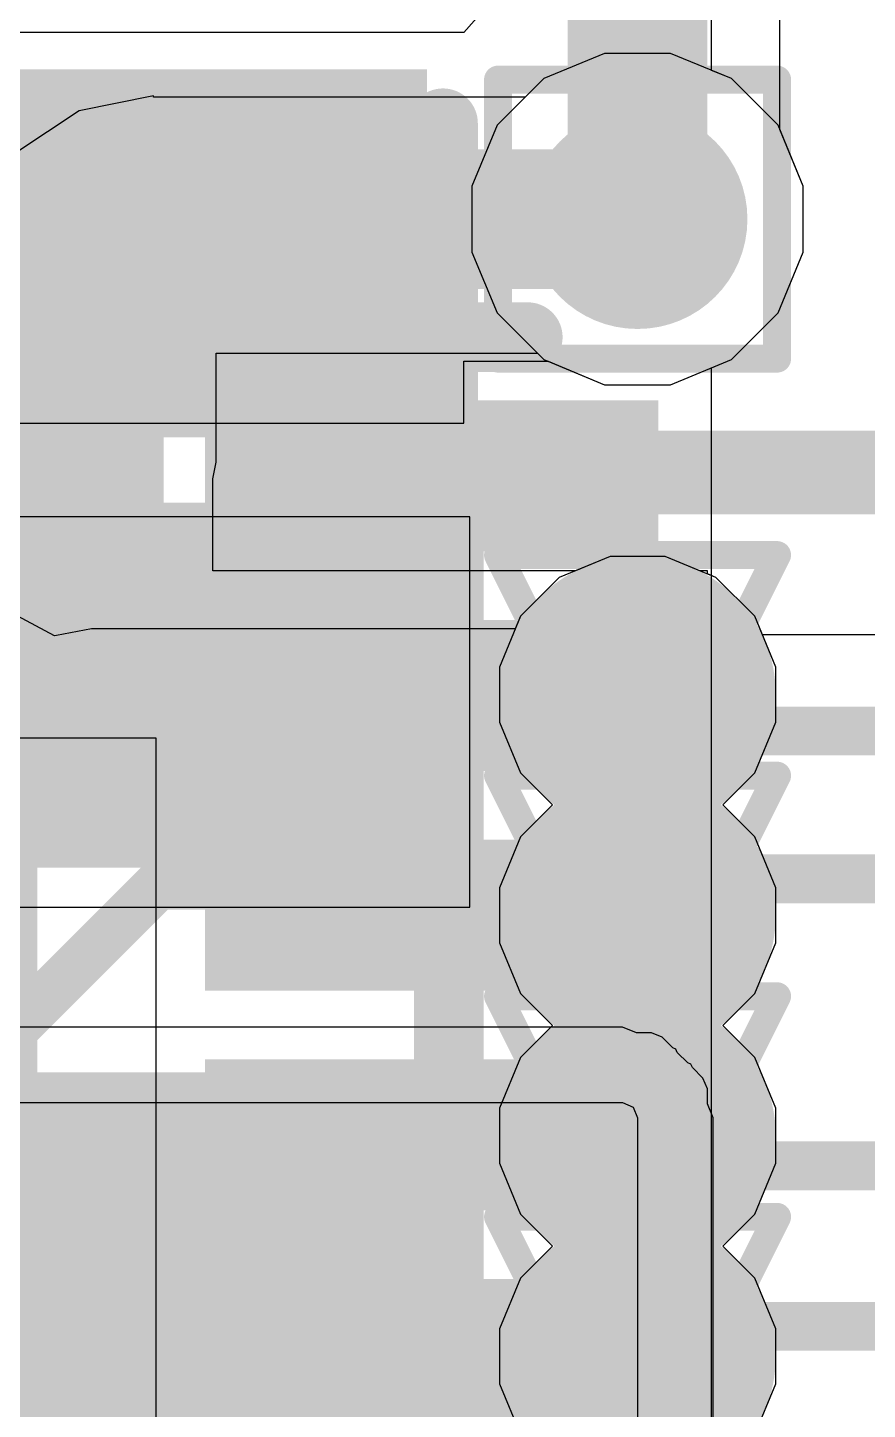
# Model space of a CAD drawing. Header units: inches. Extents: x -6 to 283, y -12 to 154.
# Drawn here: x 65.174 to 66.702, y -8.949 to -6.434 of the extents above; entities that cross this region are included whole.
import ezdxf

# ---------------------------------------------------------------- set-up
doc = ezdxf.new("R2010")
doc.units = ezdxf.units.IN
for name, color, linetype in [('Bottom Layer', 5, 'Continuous'), ('Bottom Overlay', 54, 'Continuous'), ('Bottom Paste', 16, 'Continuous'), ('Bottom Solder', 6, 'Continuous'), ('Drill Drawing', 1, 'Continuous'), ('GND-1', 16, 'Continuous'), ('GND-2', 90, 'Continuous'), ('GND-3', 216, 'Continuous'), ('GND-4', 54, 'Continuous'), ('PWR-1', 156, 'Continuous'), ('PWR-2', 130, 'Continuous'), ('Signal L1', 76, 'Continuous'), ('Signal L2', 6, 'Continuous'), ('Top Layer', 1, 'Continuous'), ('Top Overlay', 2, 'Continuous'), ('Top Paste', 8, 'Continuous'), ('Top Solder', 216, 'Continuous'), ('Via Holes', 16, 'Continuous')]:
    doc.layers.add(name, color=color, linetype=linetype)

# ---------------------------------------------------------------- blocks, each defined once
blk = doc.blocks.new('24_UQFN__4_2__B_7')
at = {"layer": 'Bottom Layer'}
for points in [[(0.3, 2.2), (0.3, 1.45), (0.1, 1.45), (0.1, 2.2)], [(0.45, 1.9), (1.2, 1.9), (1.2, 1.7), (0.45, 1.7)], [(0.45, 1.5), (1.2, 1.5), (1.2, 1.3), (0.45, 1.3)], [(0.45, 1.1), (1.2, 1.1), (1.2, 0.9), (0.45, 0.9)], [(0.45, 0.7), (1.2, 0.7), (1.2, 0.5), (0.45, 0.5)], [(0.45, 0.3), (1.2, 0.3), (1.2, 0.1), (0.45, 0.1)]]:
    blk.add_hatch(color=5, dxfattribs=at).paths.add_polyline_path(points)
at = {"layer": 'Bottom Paste'}
for points in [[(0.3, 2.2), (0.3, 1.45), (0.1, 1.45), (0.1, 2.2)], [(0.45, 1.9), (1.2, 1.9), (1.2, 1.7), (0.45, 1.7)], [(0.45, 1.5), (1.2, 1.5), (1.2, 1.3), (0.45, 1.3)], [(0.45, 1.1), (1.2, 1.1), (1.2, 0.9), (0.45, 0.9)], [(0.45, 0.7), (1.2, 0.7), (1.2, 0.5), (0.45, 0.5)], [(0.45, 0.3), (1.2, 0.3), (1.2, 0.1), (0.45, 0.1)]]:
    blk.add_hatch(color=16, dxfattribs=at).paths.add_polyline_path(points)
at = {"layer": 'Bottom Solder'}
for points in [[(0.3375, 2.2375), (0.3375, 1.4125), (0.0625, 1.4125), (0.0625, 2.2375)], [(0.4125, 1.9375), (1.2375, 1.9375), (1.2375, 1.6625), (0.4125, 1.6625)], [(0.4125, 1.5375), (1.2375, 1.5375), (1.2375, 1.2625), (0.4125, 1.2625)], [(0.4125, 1.1375), (1.2375, 1.1375), (1.2375, 0.8625), (0.4125, 0.8625)], [(0.4125, 0.7375), (1.2375, 0.7375), (1.2375, 0.4625), (0.4125, 0.4625)], [(0.4125, 0.3375), (1.2375, 0.3375), (1.2375, 0.0625), (0.4125, 0.0625)]]:
    blk.add_hatch(color=6, dxfattribs=at).paths.add_polyline_path(points)
at = {"layer": 'Bottom Overlay'}
blk.add_lwpolyline([(0.63, 2.0522, 0.127, 0.127, 0), (1, 2.0522, 0.127, 0.127, 0)], format="xyseb", dxfattribs=at)
for points in [[(0.5982, 2.0522, 0.0635, 0.0635, 1), (0.6617, 2.0522, 0.0635, 0.0635, 1)], [(0.9683, 2.0522, 0.0635, 0.0635, 1), (1.0318, 2.0522, 0.0635, 0.0635, 1)]]:
    blk.add_lwpolyline(points, format="xyseb", close=True, dxfattribs=at)
blk = doc.blocks.new('R___0402_117')
at = {"layer": 'Top Layer'}
for points in [[(-0.6985, -0.3175), (-0.6985, 0.3175), (-0.2413, 0.3175), (-0.2413, -0.3175)], [(0.2413, -0.3175), (0.2413, 0.3175), (0.6985, 0.3175), (0.6985, -0.3175)]]:
    blk.add_hatch(color=1, dxfattribs=at).paths.add_polyline_path(points)
at = {"layer": 'Top Paste'}
for points in [[(-0.6985, -0.3175), (-0.6985, 0.3175), (-0.2413, 0.3175), (-0.2413, -0.3175)], [(0.2413, -0.3175), (0.2413, 0.3175), (0.6985, 0.3175), (0.6985, -0.3175)]]:
    blk.add_hatch(color=8, dxfattribs=at).paths.add_polyline_path(points)
at = {"layer": 'Top Solder'}
for points in [[(-0.7535, -0.3725), (-0.7535, 0.3725), (-0.1863, 0.3725), (-0.1863, -0.3725)], [(0.1863, -0.3725), (0.1863, 0.3725), (0.7535, 0.3725), (0.7535, -0.3725)]]:
    blk.add_hatch(color=216, dxfattribs=at).paths.add_polyline_path(points)
at = {"layer": 'Top Overlay'}
for points in [[(-0.7874, -0.4064, 0.127, 0.127, 0), (-0.7874, 0.4064, 0.127, 0.127, 0)], [(0.7874, 0.4064, 0.127, 0.127, 0), (-0.7874, 0.4064, 0.127, 0.127, 0)], [(0.7874, -0.4064, 0.127, 0.127, 0), (0.7874, 0.4064, 0.127, 0.127, 0)], [(0.7874, -0.4064, 0.127, 0.127, 0), (-0.7874, -0.4064, 0.127, 0.127, 0)], [(0.8128, -0.4318, 0.00323, 0.00323, 0), (-0.8128, -0.4318, 0.00323, 0.00323, 0)]]:
    blk.add_lwpolyline(points, format="xyseb", dxfattribs=at)
for points in [[(-0.8191, 0.4064, 0.0635, 0.0635, 1), (-0.7556, 0.4064, 0.0635, 0.0635, 1)], [(-0.8191, 0.4064, 0.0635, 0.0635, 1), (-0.7556, 0.4064, 0.0635, 0.0635, 1)], [(0.7556, 0.4064, 0.0635, 0.0635, 1), (0.8191, 0.4064, 0.0635, 0.0635, 1)], [(0.7556, 0.4064, 0.0635, 0.0635, 1), (0.8191, 0.4064, 0.0635, 0.0635, 1)], [(-0.8191, -0.4064, 0.0635, 0.0635, 1), (-0.7556, -0.4064, 0.0635, 0.0635, 1)], [(-0.8191, -0.4064, 0.0635, 0.0635, 1), (-0.7556, -0.4064, 0.0635, 0.0635, 1)], [(0.7556, -0.4064, 0.0635, 0.0635, 1), (0.8191, -0.4064, 0.0635, 0.0635, 1)], [(0.7556, -0.4064, 0.0635, 0.0635, 1), (0.8191, -0.4064, 0.0635, 0.0635, 1)], [(-0.8136, -0.4318, 0.00161, 0.00161, 1), (-0.812, -0.4318, 0.00161, 0.00161, 1)], [(0.812, -0.4318, 0.00161, 0.00161, 1), (0.8136, -0.4318, 0.00161, 0.00161, 1)]]:
    blk.add_lwpolyline(points, format="xyseb", close=True, dxfattribs=at)
blk = doc.blocks.new('C___0402_302')
at = {"layer": 'Top Layer'}
for points in [[(-0.6985, -0.3175), (-0.6985, 0.3175), (-0.2413, 0.3175), (-0.2413, -0.3175)], [(0.2413, -0.3175), (0.2413, 0.3175), (0.6985, 0.3175), (0.6985, -0.3175)]]:
    blk.add_hatch(color=1, dxfattribs=at).paths.add_polyline_path(points)
at = {"layer": 'Top Paste'}
for points in [[(-0.6985, -0.3175), (-0.6985, 0.3175), (-0.2413, 0.3175), (-0.2413, -0.3175)], [(0.2413, -0.3175), (0.2413, 0.3175), (0.6985, 0.3175), (0.6985, -0.3175)]]:
    blk.add_hatch(color=8, dxfattribs=at).paths.add_polyline_path(points)
at = {"layer": 'Top Solder'}
for points in [[(-0.7585, -0.3775), (-0.7585, 0.3775), (-0.1813, 0.3775), (-0.1813, -0.3775)], [(0.1813, -0.3775), (0.1813, 0.3775), (0.7585, 0.3775), (0.7585, -0.3775)]]:
    blk.add_hatch(color=216, dxfattribs=at).paths.add_polyline_path(points)
at = {"layer": 'Top Overlay'}
for points in [[(-0.7874, 0.4064, 0.127, 0.127, 0), (-0.7874, -0.4064, 0.127, 0.127, 0)], [(-0.7874, 0.4064, 0.127, 0.127, 0), (-0.2794, 0.4064, 0.127, 0.127, 0)], [(0.2794, 0.4064, 0.127, 0.127, 0), (0.7874, 0.4064, 0.127, 0.127, 0)], [(0.7874, 0.4064, 0.127, 0.127, 0), (0.7874, -0.4064, 0.127, 0.127, 0)], [(-0.7874, -0.4064, 0.127, 0.127, 0), (-0.2794, -0.4064, 0.127, 0.127, 0)], [(0.2794, -0.4064, 0.127, 0.127, 0), (0.7874, -0.4064, 0.127, 0.127, 0)]]:
    blk.add_lwpolyline(points, format="xyseb", dxfattribs=at)
for points in [[(-0.8191, 0.4064, 0.0635, 0.0635, 1), (-0.7556, 0.4064, 0.0635, 0.0635, 1)], [(-0.8191, 0.4064, 0.0635, 0.0635, 1), (-0.7556, 0.4064, 0.0635, 0.0635, 1)], [(-0.3111, 0.4064, 0.0635, 0.0635, 1), (-0.2477, 0.4064, 0.0635, 0.0635, 1)], [(0.2477, 0.4064, 0.0635, 0.0635, 1), (0.3111, 0.4064, 0.0635, 0.0635, 1)], [(0.7556, 0.4064, 0.0635, 0.0635, 1), (0.8191, 0.4064, 0.0635, 0.0635, 1)], [(0.7556, 0.4064, 0.0635, 0.0635, 1), (0.8191, 0.4064, 0.0635, 0.0635, 1)], [(-0.8191, -0.4064, 0.0635, 0.0635, 1), (-0.7556, -0.4064, 0.0635, 0.0635, 1)], [(-0.8191, -0.4064, 0.0635, 0.0635, 1), (-0.7556, -0.4064, 0.0635, 0.0635, 1)], [(-0.3111, -0.4064, 0.0635, 0.0635, 1), (-0.2477, -0.4064, 0.0635, 0.0635, 1)], [(0.2477, -0.4064, 0.0635, 0.0635, 1), (0.3111, -0.4064, 0.0635, 0.0635, 1)], [(0.7556, -0.4064, 0.0635, 0.0635, 1), (0.8191, -0.4064, 0.0635, 0.0635, 1)], [(0.7556, -0.4064, 0.0635, 0.0635, 1), (0.8191, -0.4064, 0.0635, 0.0635, 1)]]:
    blk.add_lwpolyline(points, format="xyseb", close=True, dxfattribs=at)

msp = doc.modelspace()

# ---------------------------------------------------------------- hatches: boundary and pattern name
at = {"layer": 'Bottom Layer'}
h = msp.add_hatch(color=5, dxfattribs=at)
edge = h.paths.add_edge_path()
edge.add_arc((66.2838, -6.7821), 0.2, 0, 360)
h = msp.add_hatch(color=5, dxfattribs=at)
edge = h.paths.add_edge_path()
edge.add_arc((66.2838, -7.6477), 0.15, 0, 360)
h = msp.add_hatch(color=5, dxfattribs=at)
edge = h.paths.add_edge_path()
edge.add_arc((66.2838, -8.0493), 0.15, 0, 360)
h = msp.add_hatch(color=5, dxfattribs=at)
edge = h.paths.add_edge_path()
edge.add_arc((66.2838, -8.4509), 0.15, 0, 360)
h = msp.add_hatch(color=5, dxfattribs=at)
edge = h.paths.add_edge_path()
edge.add_arc((66.2838, -8.8525), 0.15, 0, 360)
at = {"layer": 'Bottom Solder'}
h = msp.add_hatch(color=6, dxfattribs=at)
edge = h.paths.add_edge_path()
edge.add_arc((66.2838, -7.6477), 0.2516, 0, 360)
h = msp.add_hatch(color=6, dxfattribs=at)
edge = h.paths.add_edge_path()
edge.add_arc((66.2838, -8.0493), 0.2516, 0, 360)
h = msp.add_hatch(color=6, dxfattribs=at)
edge = h.paths.add_edge_path()
edge.add_arc((66.2838, -8.4509), 0.2516, 0, 360)
h = msp.add_hatch(color=6, dxfattribs=at)
edge = h.paths.add_edge_path()
edge.add_arc((66.2838, -8.8525), 0.2516, 0, 360)
at = {"layer": 'GND-1'}
h = msp.add_hatch(color=16, dxfattribs=at)
edge = h.paths.add_edge_path()
edge.add_arc((66.2838, -6.7821), 0.2, 0, 360)
at = {"layer": 'GND-2'}
h = msp.add_hatch(color=90, dxfattribs=at)
edge = h.paths.add_edge_path()
edge.add_arc((66.2838, -6.7821), 0.2, 0, 360)
at = {"layer": 'GND-3'}
h = msp.add_hatch(color=216, dxfattribs=at)
edge = h.paths.add_edge_path()
edge.add_arc((66.2838, -6.7821), 0.2, 0, 360)
at = {"layer": 'GND-4'}
h = msp.add_hatch(color=54, dxfattribs=at)
edge = h.paths.add_edge_path()
edge.add_arc((66.2838, -6.7821), 0.2, 0, 360)
h = msp.add_hatch(color=54, dxfattribs=at)
edge = h.paths.add_edge_path()
edge.add_arc((66.2838, -7.6477), 0.15, 0, 360)
h = msp.add_hatch(color=54, dxfattribs=at)
edge = h.paths.add_edge_path()
edge.add_arc((66.2838, -8.0493), 0.15, 0, 360)
h = msp.add_hatch(color=54, dxfattribs=at)
edge = h.paths.add_edge_path()
edge.add_arc((66.2838, -8.4509), 0.15, 0, 360)
h = msp.add_hatch(color=54, dxfattribs=at)
edge = h.paths.add_edge_path()
edge.add_arc((66.2838, -8.8525), 0.15, 0, 360)
at = {"layer": 'PWR-1'}
h = msp.add_hatch(color=156, dxfattribs=at)
edge = h.paths.add_edge_path()
edge.add_arc((66.2838, -6.7821), 0.2, 0, 360)
at = {"layer": 'PWR-2'}
h = msp.add_hatch(color=130, dxfattribs=at)
edge = h.paths.add_edge_path()
edge.add_arc((66.2838, -6.7821), 0.2, 0, 360)
at = {"layer": 'Signal L1'}
h = msp.add_hatch(color=76, dxfattribs=at)
edge = h.paths.add_edge_path()
edge.add_arc((66.2838, -6.7821), 0.2, 0, 360)
at = {"layer": 'Signal L2'}
h = msp.add_hatch(color=6, dxfattribs=at)
edge = h.paths.add_edge_path()
edge.add_arc((66.2838, -6.7821), 0.2, 0, 360)
h = msp.add_hatch(color=6, dxfattribs=at)
edge = h.paths.add_edge_path()
edge.add_arc((66.2838, -7.6477), 0.15, 0, 360)
h = msp.add_hatch(color=6, dxfattribs=at)
edge = h.paths.add_edge_path()
edge.add_arc((66.2838, -8.0493), 0.15, 0, 360)
h = msp.add_hatch(color=6, dxfattribs=at)
edge = h.paths.add_edge_path()
edge.add_arc((66.2838, -8.4509), 0.15, 0, 360)
h = msp.add_hatch(color=6, dxfattribs=at)
edge = h.paths.add_edge_path()
edge.add_arc((66.2838, -8.8525), 0.15, 0, 360)
at = {"layer": 'Top Layer'}
h = msp.add_hatch(color=1, dxfattribs=at)
edge = h.paths.add_edge_path()
edge.add_arc((66.2838, -6.7821), 0.2, 0, 360)
at = {"layer": 'Via Holes'}
h = msp.add_hatch(color=7, dxfattribs=at)
edge = h.paths.add_edge_path()
edge.add_arc((66.2838, -6.7821), 0.1, 0, 360)
h = msp.add_hatch(color=7, dxfattribs=at)
edge = h.paths.add_edge_path()
edge.add_arc((66.2838, -7.6477), 0.075, 0, 360)
h = msp.add_hatch(color=7, dxfattribs=at)
edge = h.paths.add_edge_path()
edge.add_arc((66.2838, -8.0493), 0.075, 0, 360)
h = msp.add_hatch(color=7, dxfattribs=at)
edge = h.paths.add_edge_path()
edge.add_arc((66.2838, -8.4509), 0.075, 0, 360)
h = msp.add_hatch(color=7, dxfattribs=at)
edge = h.paths.add_edge_path()
edge.add_arc((66.2838, -8.8525), 0.075, 0, 360)

# ---------------------------------------------------------------- linework, layer by layer
at = {"layer": 'Bottom Layer'}
for p, q in [((66.2238, -6.4805), (66.113, -6.5264)), ((66.3438, -6.4805), (66.2238, -6.4805)), ((66.4547, -6.5264), (66.3438, -6.4805)), ((66.113, -6.5264), (66.0792, -6.5602)), ((66.5395, -6.6112), (66.4547, -6.5264)), ((65.4029, -6.5578), (65.2672, -6.5848)), ((65.4029, -6.5602), (65.4029, -6.5578)), ((66.0792, -6.5602), (65.4029, -6.5602)), ((65.2672, -6.5848), (65.1522, -6.6617)), ((66.5854, -6.7221), (66.5395, -6.6112)), ((66.5854, -6.8421), (66.5854, -6.7221)), ((66.5395, -6.9529), (66.5854, -6.8421)), ((66.4547, -7.0377), (66.5395, -6.9529)), ((65.5169, -7.2243), (65.5169, -7.0263)), ((65.5169, -7.0263), (66.1016, -7.0263)), ((66.1016, -7.0263), (66.113, -7.0377)), ((66.113, -7.0377), (66.2238, -7.0837)), ((66.3438, -7.0837), (66.4547, -7.0377)), ((66.2238, -7.0837), (66.3438, -7.0837)), ((65.5108, -7.2549), (65.5169, -7.2243)), ((65.5108, -7.4223), (65.5108, -7.2549)), ((66.2338, -7.3961), (66.1706, -7.4223)), ((66.3339, -7.3961), (66.2338, -7.3961)), ((66.3971, -7.4223), (66.3339, -7.3961)), ((66.1706, -7.4223), (65.5108, -7.4223)), ((66.4108, -7.4223), (66.3971, -7.4223)), ((66.4108, -7.428), (66.4108, -7.4223)), ((66.4264, -7.4344), (66.4108, -7.428)), ((66.4971, -7.5052), (66.4264, -7.4344)), ((66.5112, -7.5391), (66.4971, -7.5052)), ((69.1377, -7.5391), (66.5112, -7.5391)), ((65.0601, -7.7263), (65.4068, -7.7263)), ((65.4068, -7.7263), (65.4068, -7.8223)), ((65.4068, -7.8223), (65.4068, -7.8223)), ((65.4068, -7.8223), (65.4068, -8.6763)), ((65.4068, -8.6763), (65.4068, -8.6763)), ((65.4068, -8.6763), (65.4068, -9.0763))]:
    msp.add_line(p, q, dxfattribs=at)
for points in [[(65.2838, -6.9123, 0.2032, 0.2032, -0.414214), (65.4029, -6.7933, 0.2032, 0.2032, 0)], [(65.4029, -6.7933, 0.2032, 0.2032, 0), (66.3043, -6.7933, 0.2032, 0.2032, 0)], [(65.2838, -7.2243, 0.2032, 0.2032, 0), (65.2838, -6.9123, 0.2032, 0.2032, 0)], [(65.9088, -7.2493, 0.1524, 0.1524, 0), (65.9147, -7.2434, 0.1524, 0.1524, 0)], [(65.9147, -7.2434, 0.1524, 0.1524, 0), (67.0472, -7.2434, 0.1524, 0.1524, 0)], [(66.35, -7.7139, 0.0889, 0.0889, -0.414214), (66.2838, -7.6477, 0.0889, 0.0889, 0)], [(66.35, -7.7139, 0.0889, 0.0889, 0), (69.2988, -7.7139, 0.0889, 0.0889, 0)], [(66.2838, -8.0493, 0.0889, 0.0889, -0.414214), (66.35, -7.9832, 0.0889, 0.0889, 0)], [(66.35, -7.9832, 0.0889, 0.0889, 0), (69.2988, -7.9832, 0.0889, 0.0889, 0)], [(66.3386, -8.5057, 0.0889, 0.0889, -0.414214), (66.2838, -8.4509, 0.0889, 0.0889, 0)], [(66.3386, -8.5057, 0.0889, 0.0889, 0), (70.0179, -8.5057, 0.0889, 0.0889, 0)], [(66.2838, -8.8525, 0.0889, 0.0889, -0.414214), (66.3386, -8.7978, 0.0889, 0.0889, 0)], [(66.3386, -8.7978, 0.0889, 0.0889, 0), (70.0179, -8.7978, 0.0889, 0.0889, 0)]]:
    msp.add_lwpolyline(points, format="xyseb", dxfattribs=at)
for points in [[(65.3521, -6.7933, 0.1016, 0.1016, 1), (65.4537, -6.7933, 0.1016, 0.1016, 1)], [(65.3521, -6.7933, 0.1016, 0.1016, 1), (65.4537, -6.7933, 0.1016, 0.1016, 1)], [(66.2535, -6.7933, 0.1016, 0.1016, 1), (66.3551, -6.7933, 0.1016, 0.1016, 1)], [(65.233, -6.9123, 0.1016, 0.1016, 1), (65.3346, -6.9123, 0.1016, 0.1016, 1)], [(65.233, -6.9123, 0.1016, 0.1016, 1), (65.3346, -6.9123, 0.1016, 0.1016, 1)], [(65.233, -7.2243, 0.1016, 0.1016, 1), (65.3346, -7.2243, 0.1016, 0.1016, 1)], [(65.8766, -7.2434, 0.0762, 0.0762, 1), (65.9528, -7.2434, 0.0762, 0.0762, 1)], [(65.8766, -7.2434, 0.0762, 0.0762, 1), (65.9528, -7.2434, 0.0762, 0.0762, 1)], [(65.8707, -7.2493, 0.0762, 0.0762, 1), (65.9469, -7.2493, 0.0762, 0.0762, 1)], [(66.2616, -7.6477, 0.0445, 0.0445, 1), (66.3061, -7.6477, 0.0445, 0.0445, 1)], [(66.3278, -7.7139, 0.0445, 0.0445, 1), (66.3722, -7.7139, 0.0445, 0.0445, 1)], [(66.3278, -7.7139, 0.0445, 0.0445, 1), (66.3722, -7.7139, 0.0445, 0.0445, 1)], [(66.3278, -7.9832, 0.0445, 0.0445, 1), (66.3722, -7.9832, 0.0445, 0.0445, 1)], [(66.3278, -7.9832, 0.0445, 0.0445, 1), (66.3722, -7.9832, 0.0445, 0.0445, 1)], [(66.2616, -8.0493, 0.0445, 0.0445, 1), (66.3061, -8.0493, 0.0445, 0.0445, 1)], [(66.2616, -8.4509, 0.0445, 0.0445, 1), (66.3061, -8.4509, 0.0445, 0.0445, 1)], [(66.3164, -8.5057, 0.0445, 0.0445, 1), (66.3608, -8.5057, 0.0445, 0.0445, 1)], [(66.3164, -8.5057, 0.0445, 0.0445, 1), (66.3608, -8.5057, 0.0445, 0.0445, 1)], [(66.3164, -8.7978, 0.0445, 0.0445, 1), (66.3608, -8.7978, 0.0445, 0.0445, 1)], [(66.3164, -8.7978, 0.0445, 0.0445, 1), (66.3608, -8.7978, 0.0445, 0.0445, 1)], [(66.2616, -8.8525, 0.0445, 0.0445, 1), (66.3061, -8.8525, 0.0445, 0.0445, 1)]]:
    msp.add_lwpolyline(points, format="xyseb", close=True, dxfattribs=at)
at = {"layer": 'Drill Drawing'}
for points in [[(66.0298, -6.5281, 0.0508, 0.0508, 0), (66.5378, -6.5281, 0.0508, 0.0508, 0)], [(66.0298, -7.0361, 0.0508, 0.0508, 0), (66.0298, -6.5281, 0.0508, 0.0508, 0)], [(66.5378, -7.0361, 0.0508, 0.0508, 0), (66.5378, -6.5281, 0.0508, 0.0508, 0)], [(66.0298, -7.0361, 0.0508, 0.0508, 0), (66.5378, -7.0361, 0.0508, 0.0508, 0)], [(66.0298, -7.3937, 0.0508, 0.0508, 0), (66.5378, -7.3937, 0.0508, 0.0508, 0)], [(66.0298, -7.3937, 0.0508, 0.0508, 0), (66.2838, -7.9017, 0.0508, 0.0508, 0)], [(66.2838, -7.9017, 0.0508, 0.0508, 0), (66.5378, -7.3937, 0.0508, 0.0508, 0)], [(66.0298, -7.7953, 0.0508, 0.0508, 0), (66.5378, -7.7953, 0.0508, 0.0508, 0)], [(66.0298, -7.7953, 0.0508, 0.0508, 0), (66.2838, -8.3033, 0.0508, 0.0508, 0)], [(66.2838, -8.3033, 0.0508, 0.0508, 0), (66.5378, -7.7953, 0.0508, 0.0508, 0)], [(66.0298, -8.1969, 0.0508, 0.0508, 0), (66.5378, -8.1969, 0.0508, 0.0508, 0)], [(66.0298, -8.1969, 0.0508, 0.0508, 0), (66.2838, -8.7049, 0.0508, 0.0508, 0)], [(66.2838, -8.7049, 0.0508, 0.0508, 0), (66.5378, -8.1969, 0.0508, 0.0508, 0)], [(66.0298, -8.5985, 0.0508, 0.0508, 0), (66.5378, -8.5985, 0.0508, 0.0508, 0)], [(66.0298, -8.5985, 0.0508, 0.0508, 0), (66.2838, -9.1065, 0.0508, 0.0508, 0)], [(66.2838, -9.1065, 0.0508, 0.0508, 0), (66.5378, -8.5985, 0.0508, 0.0508, 0)]]:
    msp.add_lwpolyline(points, format="xyseb", dxfattribs=at)
for points in [[(66.0171, -6.5281, 0.0254, 0.0254, 1), (66.0425, -6.5281, 0.0254, 0.0254, 1)], [(66.0171, -6.5281, 0.0254, 0.0254, 1), (66.0425, -6.5281, 0.0254, 0.0254, 1)], [(66.5251, -6.5281, 0.0254, 0.0254, 1), (66.5505, -6.5281, 0.0254, 0.0254, 1)], [(66.5251, -6.5281, 0.0254, 0.0254, 1), (66.5505, -6.5281, 0.0254, 0.0254, 1)], [(66.0171, -7.0361, 0.0254, 0.0254, 1), (66.0425, -7.0361, 0.0254, 0.0254, 1)], [(66.0171, -7.0361, 0.0254, 0.0254, 1), (66.0425, -7.0361, 0.0254, 0.0254, 1)], [(66.5251, -7.0361, 0.0254, 0.0254, 1), (66.5505, -7.0361, 0.0254, 0.0254, 1)], [(66.5251, -7.0361, 0.0254, 0.0254, 1), (66.5505, -7.0361, 0.0254, 0.0254, 1)], [(66.0171, -7.3937, 0.0254, 0.0254, 1), (66.0425, -7.3937, 0.0254, 0.0254, 1)], [(66.0171, -7.3937, 0.0254, 0.0254, 1), (66.0425, -7.3937, 0.0254, 0.0254, 1)], [(66.5251, -7.3937, 0.0254, 0.0254, 1), (66.5505, -7.3937, 0.0254, 0.0254, 1)], [(66.5251, -7.3937, 0.0254, 0.0254, 1), (66.5505, -7.3937, 0.0254, 0.0254, 1)], [(66.0171, -7.7953, 0.0254, 0.0254, 1), (66.0425, -7.7953, 0.0254, 0.0254, 1)], [(66.0171, -7.7953, 0.0254, 0.0254, 1), (66.0425, -7.7953, 0.0254, 0.0254, 1)], [(66.5251, -7.7953, 0.0254, 0.0254, 1), (66.5505, -7.7953, 0.0254, 0.0254, 1)], [(66.5251, -7.7953, 0.0254, 0.0254, 1), (66.5505, -7.7953, 0.0254, 0.0254, 1)], [(66.2711, -7.9017, 0.0254, 0.0254, 1), (66.2965, -7.9017, 0.0254, 0.0254, 1)], [(66.2711, -7.9017, 0.0254, 0.0254, 1), (66.2965, -7.9017, 0.0254, 0.0254, 1)], [(66.0171, -8.1969, 0.0254, 0.0254, 1), (66.0425, -8.1969, 0.0254, 0.0254, 1)], [(66.0171, -8.1969, 0.0254, 0.0254, 1), (66.0425, -8.1969, 0.0254, 0.0254, 1)], [(66.5251, -8.1969, 0.0254, 0.0254, 1), (66.5505, -8.1969, 0.0254, 0.0254, 1)], [(66.5251, -8.1969, 0.0254, 0.0254, 1), (66.5505, -8.1969, 0.0254, 0.0254, 1)], [(66.2711, -8.3033, 0.0254, 0.0254, 1), (66.2965, -8.3033, 0.0254, 0.0254, 1)], [(66.2711, -8.3033, 0.0254, 0.0254, 1), (66.2965, -8.3033, 0.0254, 0.0254, 1)], [(66.0171, -8.5985, 0.0254, 0.0254, 1), (66.0425, -8.5985, 0.0254, 0.0254, 1)], [(66.0171, -8.5985, 0.0254, 0.0254, 1), (66.0425, -8.5985, 0.0254, 0.0254, 1)], [(66.5251, -8.5985, 0.0254, 0.0254, 1), (66.5505, -8.5985, 0.0254, 0.0254, 1)], [(66.5251, -8.5985, 0.0254, 0.0254, 1), (66.5505, -8.5985, 0.0254, 0.0254, 1)], [(66.2711, -8.7049, 0.0254, 0.0254, 1), (66.2965, -8.7049, 0.0254, 0.0254, 1)], [(66.2711, -8.7049, 0.0254, 0.0254, 1), (66.2965, -8.7049, 0.0254, 0.0254, 1)]]:
    msp.add_lwpolyline(points, format="xyseb", close=True, dxfattribs=at)
at = {"layer": 'GND-1'}
for p, q in [((66.2238, -6.4805), (66.113, -6.5264)), ((66.3438, -6.4805), (66.2238, -6.4805)), ((66.4547, -6.5264), (66.3438, -6.4805)), ((66.113, -6.5264), (66.0282, -6.6112)), ((66.5395, -6.6112), (66.4547, -6.5264)), ((66.0282, -6.6112), (65.9822, -6.7221)), ((66.5854, -6.7221), (66.5395, -6.6112)), ((65.9822, -6.7221), (65.9822, -6.8421)), ((66.5854, -6.8421), (66.5854, -6.7221)), ((65.9822, -6.8421), (66.0282, -6.9529)), ((66.5395, -6.9529), (66.5854, -6.8421)), ((66.0282, -6.9529), (66.113, -7.0377)), ((66.4547, -7.0377), (66.5395, -6.9529)), ((66.113, -7.0377), (66.2238, -7.0837)), ((66.3438, -7.0837), (66.4547, -7.0377)), ((66.2238, -7.0837), (66.3438, -7.0837))]:
    msp.add_line(p, q, dxfattribs=at)
at = {"layer": 'GND-2'}
for p, q in [((66.2238, -6.4805), (66.113, -6.5264)), ((66.3438, -6.4805), (66.2238, -6.4805)), ((66.4547, -6.5264), (66.3438, -6.4805)), ((66.113, -6.5264), (66.0282, -6.6112)), ((66.5395, -6.6112), (66.4547, -6.5264)), ((66.0282, -6.6112), (65.9822, -6.7221)), ((66.5854, -6.7221), (66.5395, -6.6112)), ((65.9822, -6.7221), (65.9822, -6.8421)), ((66.5854, -6.8421), (66.5854, -6.7221)), ((65.9822, -6.8421), (66.0282, -6.9529)), ((66.5395, -6.9529), (66.5854, -6.8421)), ((66.0282, -6.9529), (66.113, -7.0377)), ((66.4547, -7.0377), (66.5395, -6.9529)), ((66.113, -7.0377), (66.2238, -7.0837)), ((66.3438, -7.0837), (66.4547, -7.0377)), ((66.2238, -7.0837), (66.3438, -7.0837))]:
    msp.add_line(p, q, dxfattribs=at)
at = {"layer": 'GND-3'}
for p, q in [((66.2238, -6.4805), (66.113, -6.5264)), ((66.3438, -6.4805), (66.2238, -6.4805)), ((66.4547, -6.5264), (66.3438, -6.4805)), ((66.113, -6.5264), (66.0282, -6.6112)), ((66.5395, -6.6112), (66.4547, -6.5264)), ((66.0282, -6.6112), (65.9822, -6.7221)), ((66.5854, -6.7221), (66.5395, -6.6112)), ((65.9822, -6.7221), (65.9822, -6.8421)), ((66.5854, -6.8421), (66.5854, -6.7221)), ((65.9822, -6.8421), (66.0282, -6.9529)), ((66.5395, -6.9529), (66.5854, -6.8421)), ((66.0282, -6.9529), (66.113, -7.0377)), ((66.4547, -7.0377), (66.5395, -6.9529)), ((66.113, -7.0377), (66.2238, -7.0837)), ((66.3438, -7.0837), (66.4547, -7.0377)), ((66.2238, -7.0837), (66.3438, -7.0837))]:
    msp.add_line(p, q, dxfattribs=at)
at = {"layer": 'GND-4'}
for p, q in [((66.2238, -6.4805), (66.113, -6.5264)), ((66.3438, -6.4805), (66.2238, -6.4805)), ((66.4547, -6.5264), (66.3438, -6.4805)), ((66.113, -6.5264), (66.0282, -6.6112)), ((66.5395, -6.6112), (66.4547, -6.5264)), ((66.0282, -6.6112), (65.9822, -6.7221)), ((66.5854, -6.7221), (66.5395, -6.6112)), ((65.9822, -6.7221), (65.9822, -6.8421)), ((66.5854, -6.8421), (66.5854, -6.7221)), ((65.9822, -6.8421), (66.0282, -6.9529)), ((66.5395, -6.9529), (66.5854, -6.8421)), ((66.0282, -6.9529), (66.113, -7.0377)), ((66.4547, -7.0377), (66.5395, -6.9529)), ((66.113, -7.0377), (66.2238, -7.0837)), ((66.3438, -7.0837), (66.4547, -7.0377)), ((66.2238, -7.0837), (66.3438, -7.0837)), ((66.2338, -7.3961), (66.1413, -7.4344)), ((66.3339, -7.3961), (66.2338, -7.3961)), ((66.4264, -7.4344), (66.3339, -7.3961)), ((66.1413, -7.4344), (66.0705, -7.5052)), ((66.4971, -7.5052), (66.4264, -7.4344)), ((66.0705, -7.5052), (66.0322, -7.5977)), ((66.5354, -7.5977), (66.4971, -7.5052)), ((66.0322, -7.5977), (66.0322, -7.6978)), ((66.5354, -7.6978), (66.5354, -7.5977)), ((66.0322, -7.6978), (66.0705, -7.7903)), ((66.4971, -7.7903), (66.5354, -7.6978)), ((66.0705, -7.7903), (66.1288, -7.8485)), ((66.4389, -7.8485), (66.4971, -7.7903)), ((66.1288, -7.8485), (66.0705, -7.9068)), ((66.4971, -7.9068), (66.4389, -7.8485)), ((66.0705, -7.9068), (66.0322, -7.9993)), ((66.5354, -7.9993), (66.4971, -7.9068)), ((66.0322, -7.9993), (66.0322, -8.0994)), ((66.5354, -8.0994), (66.5354, -7.9993)), ((66.0322, -8.0994), (66.0705, -8.1919)), ((66.4971, -8.1919), (66.5354, -8.0994)), ((66.0705, -8.1919), (66.1288, -8.2501)), ((66.4389, -8.2501), (66.4971, -8.1919)), ((66.1288, -8.2501), (66.0705, -8.3084)), ((66.4971, -8.3084), (66.4389, -8.2501)), ((66.0705, -8.3084), (66.0322, -8.4009)), ((66.5354, -8.4009), (66.4971, -8.3084)), ((66.0322, -8.4009), (66.0322, -8.501)), ((66.5354, -8.501), (66.5354, -8.4009)), ((66.0322, -8.501), (66.0705, -8.5934)), ((66.4971, -8.5934), (66.5354, -8.501)), ((66.0705, -8.5934), (66.1288, -8.6517)), ((66.4389, -8.6517), (66.4971, -8.5934)), ((66.1288, -8.6517), (66.0705, -8.71)), ((66.4971, -8.71), (66.4389, -8.6517)), ((66.0705, -8.71), (66.0322, -8.8025)), ((66.5354, -8.8025), (66.4971, -8.71)), ((66.0322, -8.8025), (66.0322, -8.9026)), ((66.5354, -8.9026), (66.5354, -8.8025)), ((66.0322, -8.9026), (66.0705, -8.995)), ((66.4971, -8.995), (66.5354, -8.9026))]:
    msp.add_line(p, q, dxfattribs=at)
at = {"layer": 'PWR-1'}
for p, q in [((66.2238, -6.4805), (66.113, -6.5264)), ((66.3438, -6.4805), (66.2238, -6.4805)), ((66.4547, -6.5264), (66.3438, -6.4805)), ((66.113, -6.5264), (66.0282, -6.6112)), ((66.5395, -6.6112), (66.4547, -6.5264)), ((66.0282, -6.6112), (65.9822, -6.7221)), ((66.5854, -6.7221), (66.5395, -6.6112)), ((65.9822, -6.7221), (65.9822, -6.8421)), ((66.5854, -6.8421), (66.5854, -6.7221)), ((65.9822, -6.8421), (66.0282, -6.9529)), ((66.5395, -6.9529), (66.5854, -6.8421)), ((66.0282, -6.9529), (66.113, -7.0377)), ((66.4547, -7.0377), (66.5395, -6.9529)), ((66.113, -7.0377), (66.2238, -7.0837)), ((66.3438, -7.0837), (66.4547, -7.0377)), ((66.2238, -7.0837), (66.3438, -7.0837))]:
    msp.add_line(p, q, dxfattribs=at)
at = {"layer": 'PWR-2'}
for p, q in [((66.4186, -6.5114), (66.4186, -2.4553)), ((66.2238, -6.4805), (66.113, -6.5264)), ((66.3438, -6.4805), (66.2238, -6.4805)), ((66.4547, -6.5264), (66.3438, -6.4805)), ((66.4547, -6.5264), (66.4186, -6.5114)), ((66.113, -6.5264), (66.0282, -6.6112)), ((66.5395, -6.6112), (66.4547, -6.5264)), ((66.5395, -6.6112), (66.4547, -6.5264)), ((66.0282, -6.6112), (65.9822, -6.7221)), ((66.5854, -6.7221), (66.5395, -6.6112)), ((66.5854, -6.7221), (66.5395, -6.6112)), ((65.9822, -6.7221), (65.9822, -6.8421)), ((66.5854, -6.8421), (66.5854, -6.7221)), ((66.5854, -6.8421), (66.5854, -6.7221)), ((65.9822, -6.8421), (66.0282, -6.9529)), ((66.5395, -6.9529), (66.5854, -6.8421)), ((66.5395, -6.9529), (66.5854, -6.8421)), ((66.0282, -6.9529), (66.113, -7.0377)), ((66.4547, -7.0377), (66.5395, -6.9529)), ((66.4547, -7.0377), (66.5395, -6.9529)), ((66.113, -7.0377), (66.2238, -7.0837)), ((66.3438, -7.0837), (66.4547, -7.0377)), ((66.4186, -7.0527), (66.4547, -7.0377)), ((66.4186, -8.9982), (66.4186, -7.0527)), ((66.2238, -7.0837), (66.3438, -7.0837))]:
    msp.add_line(p, q, dxfattribs=at)
at = {"layer": 'Signal L1'}
for p, q in [((66.2238, -6.4805), (66.113, -6.5264)), ((66.3438, -6.4805), (66.2238, -6.4805)), ((66.4547, -6.5264), (66.3438, -6.4805)), ((66.113, -6.5264), (66.0282, -6.6112)), ((66.5395, -6.6112), (66.4547, -6.5264)), ((66.0282, -6.6112), (65.9822, -6.7221)), ((66.5854, -6.7221), (66.5395, -6.6112)), ((65.9822, -6.7221), (65.9822, -6.8421)), ((66.5854, -6.8421), (66.5854, -6.7221)), ((65.9822, -6.8421), (66.0282, -6.9529)), ((66.5395, -6.9529), (66.5854, -6.8421)), ((66.0282, -6.9529), (66.113, -7.0377)), ((66.4547, -7.0377), (66.5395, -6.9529)), ((66.113, -7.0377), (66.2238, -7.0837)), ((66.3438, -7.0837), (66.4547, -7.0377)), ((66.2238, -7.0837), (66.3438, -7.0837))]:
    msp.add_line(p, q, dxfattribs=at)
at = {"layer": 'Signal L2'}
for p, q in [((66.2238, -6.4805), (66.113, -6.5264)), ((66.3438, -6.4805), (66.2238, -6.4805)), ((66.4547, -6.5264), (66.3438, -6.4805)), ((66.113, -6.5264), (66.0282, -6.6112)), ((66.5395, -6.6112), (66.4547, -6.5264)), ((66.0282, -6.6112), (65.9822, -6.7221)), ((66.5854, -6.7221), (66.5395, -6.6112)), ((65.9822, -6.7221), (65.9822, -6.8421)), ((66.5854, -6.8421), (66.5854, -6.7221)), ((65.9822, -6.8421), (66.0282, -6.9529)), ((66.5395, -6.9529), (66.5854, -6.8421)), ((66.0282, -6.9529), (66.113, -7.0377)), ((66.4547, -7.0377), (66.5395, -6.9529)), ((66.113, -7.0377), (66.2238, -7.0837)), ((66.3438, -7.0837), (66.4547, -7.0377)), ((66.2238, -7.0837), (66.3438, -7.0837)), ((66.2338, -7.3961), (66.1413, -7.4344)), ((66.3339, -7.3961), (66.2338, -7.3961)), ((66.4264, -7.4344), (66.3339, -7.3961)), ((66.1413, -7.4344), (66.0705, -7.5052)), ((66.4971, -7.5052), (66.4264, -7.4344)), ((65.2222, -7.5407), (65.1374, -7.4953)), ((66.0705, -7.5052), (66.0612, -7.5277)), ((66.5354, -7.5977), (66.4971, -7.5052)), ((65.2259, -7.5403), (65.2222, -7.5407)), ((65.2896, -7.5277), (65.2259, -7.5403)), ((66.0612, -7.5277), (65.2896, -7.5277)), ((65.2896, -7.5277), (65.2896, -7.5277)), ((66.5354, -7.6978), (66.5354, -7.5977)), ((66.4971, -7.7903), (66.5354, -7.6978)), ((66.4389, -7.8485), (66.4971, -7.7903)), ((66.4971, -7.9068), (66.4389, -7.8485)), ((66.5354, -7.9993), (66.4971, -7.9068)), ((66.5354, -8.0994), (66.5354, -7.9993)), ((66.4971, -8.1919), (66.5354, -8.0994)), ((66.4389, -8.2501), (66.4971, -8.1919)), ((66.4971, -8.3084), (66.4389, -8.2501)), ((66.5354, -8.4009), (66.4971, -8.3084)), ((66.5354, -8.501), (66.5354, -8.4009)), ((66.4971, -8.5934), (66.5354, -8.501)), ((66.4389, -8.6517), (66.4971, -8.5934)), ((66.4971, -8.71), (66.4389, -8.6517)), ((66.5354, -8.8025), (66.4971, -8.71)), ((66.5354, -8.9026), (66.5354, -8.8025)), ((66.4971, -8.995), (66.5354, -8.9026))]:
    msp.add_line(p, q, dxfattribs=at)
for points in [[(66.2838, -7.7025, 0.0889, 0.0889, 0), (66.2838, -7.6477, 0.0889, 0.0889, 0)], [(64.4153, -8.5768, 0.0889, 0.0889, 0), (65.2896, -7.7025, 0.0889, 0.0889, 0)], [(65.2896, -7.7025, 0.0889, 0.0889, 0), (66.2838, -7.7025, 0.0889, 0.0889, 0)], [(64.5362, -8.8689, 0.0889, 0.0889, 0), (65.4105, -7.9946, 0.0889, 0.0889, 0)], [(65.4105, -7.9946, 0.0889, 0.0889, 0), (66.2838, -7.9946, 0.0889, 0.0889, 0)], [(66.2838, -8.0493, 0.0889, 0.0889, 0), (66.2838, -7.9946, 0.0889, 0.0889, 0)], [(66.2838, -8.5057, 0.0889, 0.0889, 0), (66.2838, -8.4509, 0.0889, 0.0889, 0)], [(64.4975, -9.3244, 0.0889, 0.0889, 0), (65.3162, -8.5057, 0.0889, 0.0889, 0)], [(65.3162, -8.5057, 0.0889, 0.0889, 0), (66.2838, -8.5057, 0.0889, 0.0889, 0)], [(64.6185, -9.6165, 0.0889, 0.0889, 0), (65.4372, -8.7978, 0.0889, 0.0889, 0)], [(65.4372, -8.7978, 0.0889, 0.0889, 0), (66.2838, -8.7978, 0.0889, 0.0889, 0)], [(66.2838, -8.8525, 0.0889, 0.0889, 0), (66.2838, -8.7978, 0.0889, 0.0889, 0)]]:
    msp.add_lwpolyline(points, format="xyseb", dxfattribs=at)
for points in [[(66.2616, -7.6477, 0.0445, 0.0445, 1), (66.3061, -7.6477, 0.0445, 0.0445, 1)], [(65.2673, -7.7025, 0.0445, 0.0445, 1), (65.3118, -7.7025, 0.0445, 0.0445, 1)], [(65.2673, -7.7025, 0.0445, 0.0445, 1), (65.3118, -7.7025, 0.0445, 0.0445, 1)], [(66.2616, -7.7025, 0.0445, 0.0445, 1), (66.3061, -7.7025, 0.0445, 0.0445, 1)], [(66.2616, -7.7025, 0.0445, 0.0445, 1), (66.3061, -7.7025, 0.0445, 0.0445, 1)], [(65.3883, -7.9946, 0.0445, 0.0445, 1), (65.4328, -7.9946, 0.0445, 0.0445, 1)], [(65.3883, -7.9946, 0.0445, 0.0445, 1), (65.4328, -7.9946, 0.0445, 0.0445, 1)], [(66.2616, -7.9946, 0.0445, 0.0445, 1), (66.3061, -7.9946, 0.0445, 0.0445, 1)], [(66.2616, -7.9946, 0.0445, 0.0445, 1), (66.3061, -7.9946, 0.0445, 0.0445, 1)], [(66.2616, -8.0493, 0.0445, 0.0445, 1), (66.3061, -8.0493, 0.0445, 0.0445, 1)], [(66.2616, -8.4509, 0.0445, 0.0445, 1), (66.3061, -8.4509, 0.0445, 0.0445, 1)], [(65.294, -8.5057, 0.0445, 0.0445, 1), (65.3384, -8.5057, 0.0445, 0.0445, 1)], [(65.294, -8.5057, 0.0445, 0.0445, 1), (65.3384, -8.5057, 0.0445, 0.0445, 1)], [(66.2616, -8.5057, 0.0445, 0.0445, 1), (66.3061, -8.5057, 0.0445, 0.0445, 1)], [(66.2616, -8.5057, 0.0445, 0.0445, 1), (66.3061, -8.5057, 0.0445, 0.0445, 1)], [(65.415, -8.7978, 0.0445, 0.0445, 1), (65.4594, -8.7978, 0.0445, 0.0445, 1)], [(65.415, -8.7978, 0.0445, 0.0445, 1), (65.4594, -8.7978, 0.0445, 0.0445, 1)], [(66.2616, -8.7978, 0.0445, 0.0445, 1), (66.3061, -8.7978, 0.0445, 0.0445, 1)], [(66.2616, -8.7978, 0.0445, 0.0445, 1), (66.3061, -8.7978, 0.0445, 0.0445, 1)], [(66.2616, -8.8525, 0.0445, 0.0445, 1), (66.3061, -8.8525, 0.0445, 0.0445, 1)]]:
    msp.add_lwpolyline(points, format="xyseb", close=True, dxfattribs=at)
at = {"layer": 'Top Layer'}
for p, q in [((66.5428, -6.6192), (66.5428, -6.1489)), ((66.0249, -6.3773), (65.9677, -6.4425)), ((65.9677, -6.4425), (65.0787, -6.4425)), ((66.5854, -6.7221), (66.5428, -6.6192)), ((66.5854, -6.8421), (66.5854, -6.7221)), ((66.5395, -6.9529), (66.5854, -6.8421)), ((66.4547, -7.0377), (66.5395, -6.9529)), ((65.9677, -7.1537), (65.9677, -7.041)), ((65.9677, -7.041), (66.1209, -7.041)), ((66.1209, -7.041), (66.2238, -7.0837)), ((66.3438, -7.0837), (66.4547, -7.0377)), ((66.2238, -7.0837), (66.3438, -7.0837)), ((65.0787, -7.1537), (65.9677, -7.1537)), ((65.9783, -7.3238), (65.0893, -7.3238)), ((65.9783, -8.035), (65.9783, -7.3238)), ((65.0893, -8.035), (65.9783, -8.035)), ((66.2565, -8.2532), (61.4731, -8.2532)), ((66.2817, -8.2636), (66.2565, -8.2532)), ((66.3091, -8.2636), (66.2817, -8.2636)), ((66.3284, -8.2716), (66.3091, -8.2636)), ((66.3478, -8.291), (66.3284, -8.2716)), ((66.3284, -8.2716), (66.3284, -8.2716)), ((66.3284, -8.2716), (66.3284, -8.2716)), ((66.3537, -8.2934), (66.3478, -8.291)), ((66.3561, -8.2993), (66.3537, -8.2934)), ((66.3751, -8.3183), (66.3561, -8.2993)), ((66.381, -8.3208), (66.3751, -8.3183)), ((66.3835, -8.3267), (66.381, -8.3208)), ((66.4028, -8.346), (66.3835, -8.3267)), ((66.4108, -8.3654), (66.4028, -8.346)), ((66.4028, -8.346), (66.4028, -8.346)), ((66.4028, -8.346), (66.4028, -8.346)), ((66.4108, -8.3927), (66.4108, -8.3654)), ((61.3356, -8.3906), (66.2565, -8.3906)), ((66.2565, -8.3906), (66.2758, -8.3986)), ((66.2758, -8.3986), (66.2838, -8.418)), ((66.4213, -8.418), (66.4108, -8.3927)), ((66.2838, -8.418), (66.2838, -9.0126)), ((66.4213, -9.0126), (66.4213, -8.418))]:
    msp.add_line(p, q, dxfattribs=at)
for points in [[(66.2838, -6.7821, 0.254, 0.254, 0), (66.2838, -6.1489, 0.254, 0.254, 0)], [(65.5325, -6.7821, 0.254, 0.254, 0), (66.2838, -6.7821, 0.254, 0.254, 0)], [(65.5232, -6.7981, 0.254, 0.254, 0), (65.5325, -6.8075, 0.254, 0.254, 0)], [(64.8854, -7.5452, 0.1524, 0.1524, 0), (65.2097, -7.5452, 0.1524, 0.1524, 0)], [(65.2097, -7.5452, 0.1524, 0.1524, -0.198912), (65.5338, -7.6794, 0.1524, 0.1524, 0)]]:
    msp.add_lwpolyline(points, format="xyseb", dxfattribs=at)
for points in [[(65.469, -6.7821, 0.127, 0.127, 1), (65.596, -6.7821, 0.127, 0.127, 1)], [(66.2203, -6.7821, 0.127, 0.127, 1), (66.3473, -6.7821, 0.127, 0.127, 1)], [(66.2203, -6.7821, 0.127, 0.127, 1), (66.3473, -6.7821, 0.127, 0.127, 1)], [(65.4597, -6.7981, 0.127, 0.127, 1), (65.5867, -6.7981, 0.127, 0.127, 1)], [(65.469, -6.8075, 0.127, 0.127, 1), (65.596, -6.8075, 0.127, 0.127, 1)], [(65.1716, -7.5452, 0.0762, 0.0762, 1), (65.2478, -7.5452, 0.0762, 0.0762, 1)], [(65.1716, -7.5452, 0.0762, 0.0762, 1), (65.2478, -7.5452, 0.0762, 0.0762, 1)], [(65.4957, -7.6794, 0.0762, 0.0762, 1), (65.5719, -7.6794, 0.0762, 0.0762, 1)]]:
    msp.add_lwpolyline(points, format="xyseb", close=True, dxfattribs=at)

# ---------------------------------------------------------------- block references
for name, p, rotation in [('C___0402_302', (65.5232, -6.3282), 90), ('R___0402_117', (65.5338, -8.1493), 270)]:
    msp.add_blockref(name, p, dxfattribs=dict(rotation=rotation))
msp.add_blockref('24_UQFN__4_2__B_7', (65.0838, -9.0493))

doc.saveas('drawing.dxf')
